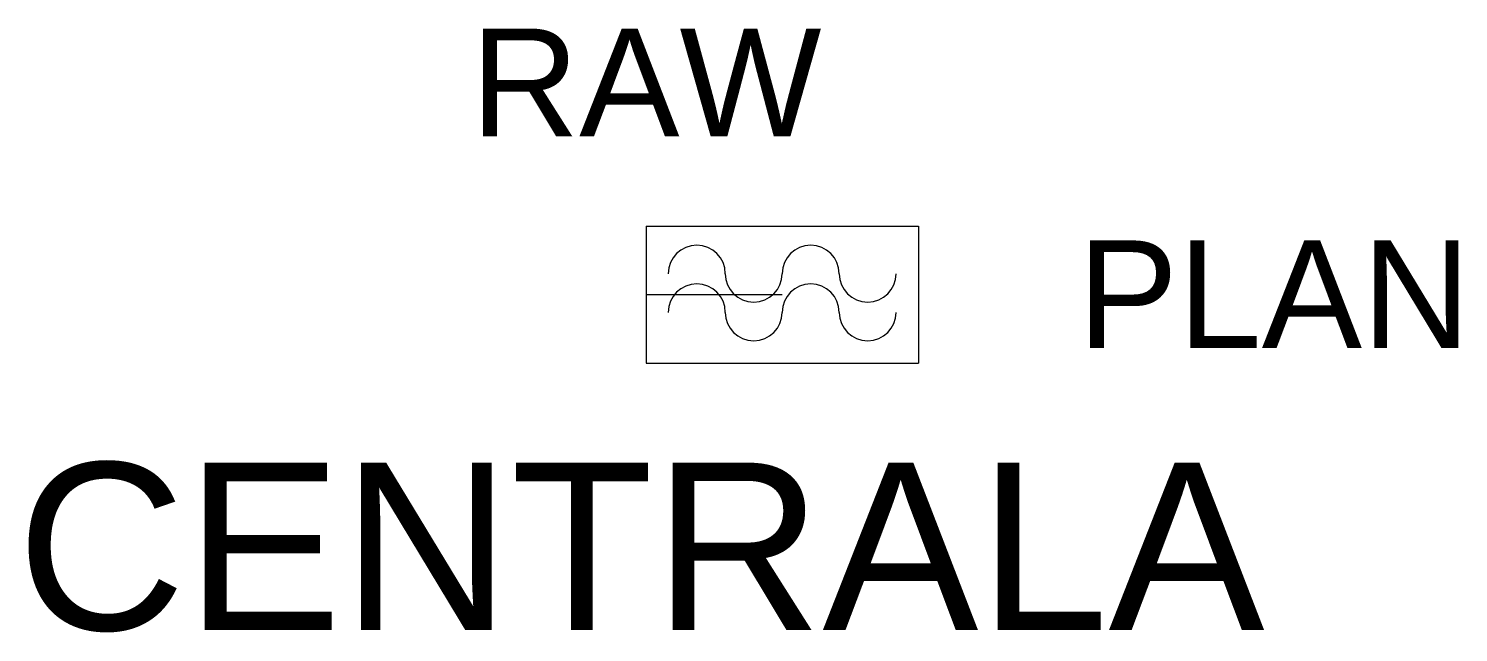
# Model space of a CAD drawing. Header units: millimetres. Extents: x -1032 to 1358, y -565 to 445.
import ezdxf
from ezdxf.enums import TextEntityAlignment as Align

# ---------------------------------------------------------------- set-up
doc = ezdxf.new("R2010")
doc.units = ezdxf.units.MM
doc.header["$LTSCALE"] = 0.25
doc.styles.add('opis_czujki', font='arial.ttf')
doc.styles.add('opis_czujki_2', font='arial.ttf')

msp = doc.modelspace()

# ---------------------------------------------------------------- linework, layer by layer
for p, q in [((0, 114.7), (0, -114.7)), ((0, 114.7), (455.5, 114.7)), ((455.5, 114.7), (455.5, -114.7)), ((0, 0), (227.7, 0)), ((0, -114.7), (455.5, -114.7))]:
    msp.add_line(p, q)
for centre, start, end in [((84.9, 35), 0, 180), ((275.4, 35), 0, 180), ((180.1, 35), 180, 0), ((370.6, 35), 180, 0), ((84.9, -29.7), 0, 180), ((275.4, -29.7), 0, 180), ((180.1, -29.7), 180, 0), ((370.6, -29.7), 180, 0)]:
    msp.add_arc(centre, 47.6, start, end)

# ---------------------------------------------------------------- texts
for tag, text, height, style, flags, p in [('RAW', 'XX', 180, 'opis_czujki_2', 9, (0, 354.9)), ('CENTRALA', 'xx', 280, 'opis_czujki', 8, (-9, -421.1))]:
    msp.add_attdef(tag, text=text, height=height, dxfattribs=dict(style=style, flags=flags)).set_placement(p, align=Align.MIDDLE_CENTER)
at = {"style": 'opis_czujki_2', "flags": 9}
msp.add_attdef('PLAN', (721.9, -89.4), 'xx', height=180, dxfattribs=at)

doc.saveas('drawing.dxf')
